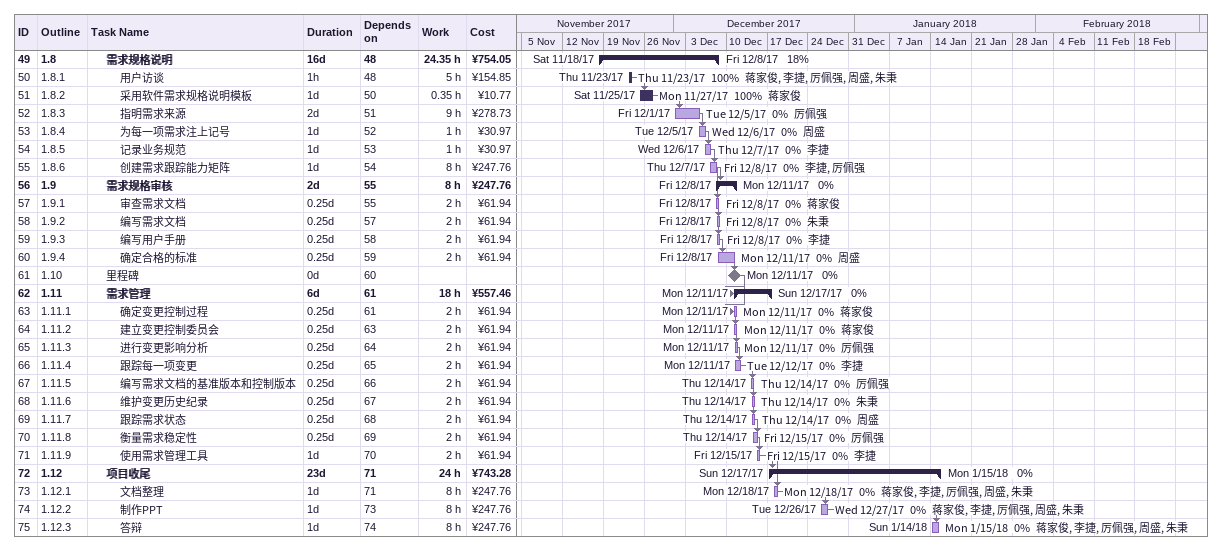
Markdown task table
| ID | WBS | Task | Duration | Start | Finish | Predecessors | Resources | % complete | Work (h) | Cost (¥) |
|---|---|---|---|---|---|---|---|---|---|---|
| 49 | 1.8 | **需求规格说明** | 16d | 2017-11-18 | 2017-12-08 | 48 |  | 18 | 24.35 | 754.05 |
| 50 | 1.8.1 | 用户访谈 | 1h | 2017-11-23 | 2017-11-23 | 48 | 蒋家俊, 李捷, 厉佩强, 周盛, 朱秉 | 100 | 5 | 154.85 |
| 51 | 1.8.2 | 采用软件需求规格说明模板 | 1d | 2017-11-25 | 2017-11-27 | 50 | 蒋家俊 | 100 | 0.35 | 10.77 |
| 52 | 1.8.3 | 指明需求来源 | 2d | 2017-12-01 | 2017-12-05 | 51 | 厉佩强 | 0 | 9 | 278.73 |
| 53 | 1.8.4 | 为每一项需求注上记号 | 1d | 2017-12-05 | 2017-12-06 | 52 | 周盛 | 0 | 1 | 30.97 |
| 54 | 1.8.5 | 记录业务规范 | 1d | 2017-12-06 | 2017-12-07 | 53 | 李捷 | 0 | 1 | 30.97 |
| 55 | 1.8.6 | 创建需求跟踪能力矩阵 | 1d | 2017-12-07 | 2017-12-08 | 54 | 李捷, 厉佩强 | 0 | 8 | 247.76 |
| 56 | 1.9 | **需求规格审核** | 2d | 2017-12-08 | 2017-12-11 | 55 |  | 0 | 8 | 247.76 |
| 57 | 1.9.1 | 审查需求文档 | 0.25d | 2017-12-08 | 2017-12-08 | 55 | 蒋家俊 | 0 | 2 | 61.94 |
| 58 | 1.9.2 | 编写需求文档 | 0.25d | 2017-12-08 | 2017-12-08 | 57 | 朱秉 | 0 | 2 | 61.94 |
| 59 | 1.9.3 | 编写用户手册 | 0.25d | 2017-12-08 | 2017-12-08 | 58 | 李捷 | 0 | 2 | 61.94 |
| 60 | 1.9.4 | 确定合格的标准 | 0.25d | 2017-12-08 | 2017-12-11 | 59 | 周盛 | 0 | 2 | 61.94 |
| 61 | 1.10 | 里程碑 | 0d | 2017-12-11 | 2017-12-11 | 60 |  | 0 |  |  |
| 62 | 1.11 | **需求管理** | 6d | 2017-12-11 | 2017-12-17 | 61 |  | 0 | 18 | 557.46 |
| 63 | 1.11.1 | 确定变更控制过程 | 0.25d | 2017-12-11 | 2017-12-11 | 61 | 蒋家俊 | 0 | 2 | 61.94 |
| 64 | 1.11.2 | 建立变更控制委员会 | 0.25d | 2017-12-11 | 2017-12-11 | 63 | 蒋家俊 | 0 | 2 | 61.94 |
| 65 | 1.11.3 | 进行变更影响分析 | 0.25d | 2017-12-11 | 2017-12-11 | 64 | 厉佩强 | 0 | 2 | 61.94 |
| 66 | 1.11.4 | 跟踪每一项变更 | 0.25d | 2017-12-11 | 2017-12-12 | 65 | 李捷 | 0 | 2 | 61.94 |
| 67 | 1.11.5 | 编写需求文档的基准版本和控制版本 | 0.25d | 2017-12-14 | 2017-12-14 | 66 | 厉佩强 | 0 | 2 | 61.94 |
| 68 | 1.11.6 | 维护变更历史纪录 | 0.25d | 2017-12-14 | 2017-12-14 | 67 | 朱秉 | 0 | 2 | 61.94 |
| 69 | 1.11.7 | 跟踪需求状态 | 0.25d | 2017-12-14 | 2017-12-14 | 68 | 周盛 | 0 | 2 | 61.94 |
| 70 | 1.11.8 | 衡量需求稳定性 | 0.25d | 2017-12-14 | 2017-12-15 | 69 | 厉佩强 | 0 | 2 | 61.94 |
| 71 | 1.11.9 | 使用需求管理工具 | 1d | 2017-12-15 | 2017-12-15 | 70 | 李捷 | 0 | 2 | 61.94 |
| 72 | 1.12 | **项目收尾** | 23d | 2017-12-17 | 2018-01-15 | 71 |  | 0 | 24 | 743.28 |
| 73 | 1.12.1 | 文档整理 | 1d | 2017-12-18 | 2017-12-18 | 71 | 蒋家俊, 李捷, 厉佩强, 周盛, 朱秉 | 0 | 8 | 247.76 |
| 74 | 1.12.2 | 制作PPT | 1d | 2017-12-26 | 2017-12-27 | 73 | 蒋家俊, 李捷, 厉佩强, 周盛, 朱秉 | 0 | 8 | 247.76 |
| 75 | 1.12.3 | 答辩 | 1d | 2018-01-14 | 2018-01-15 | 74 | 蒋家俊, 李捷, 厉佩强, 周盛, 朱秉 | 0 | 8 | 247.76 |
